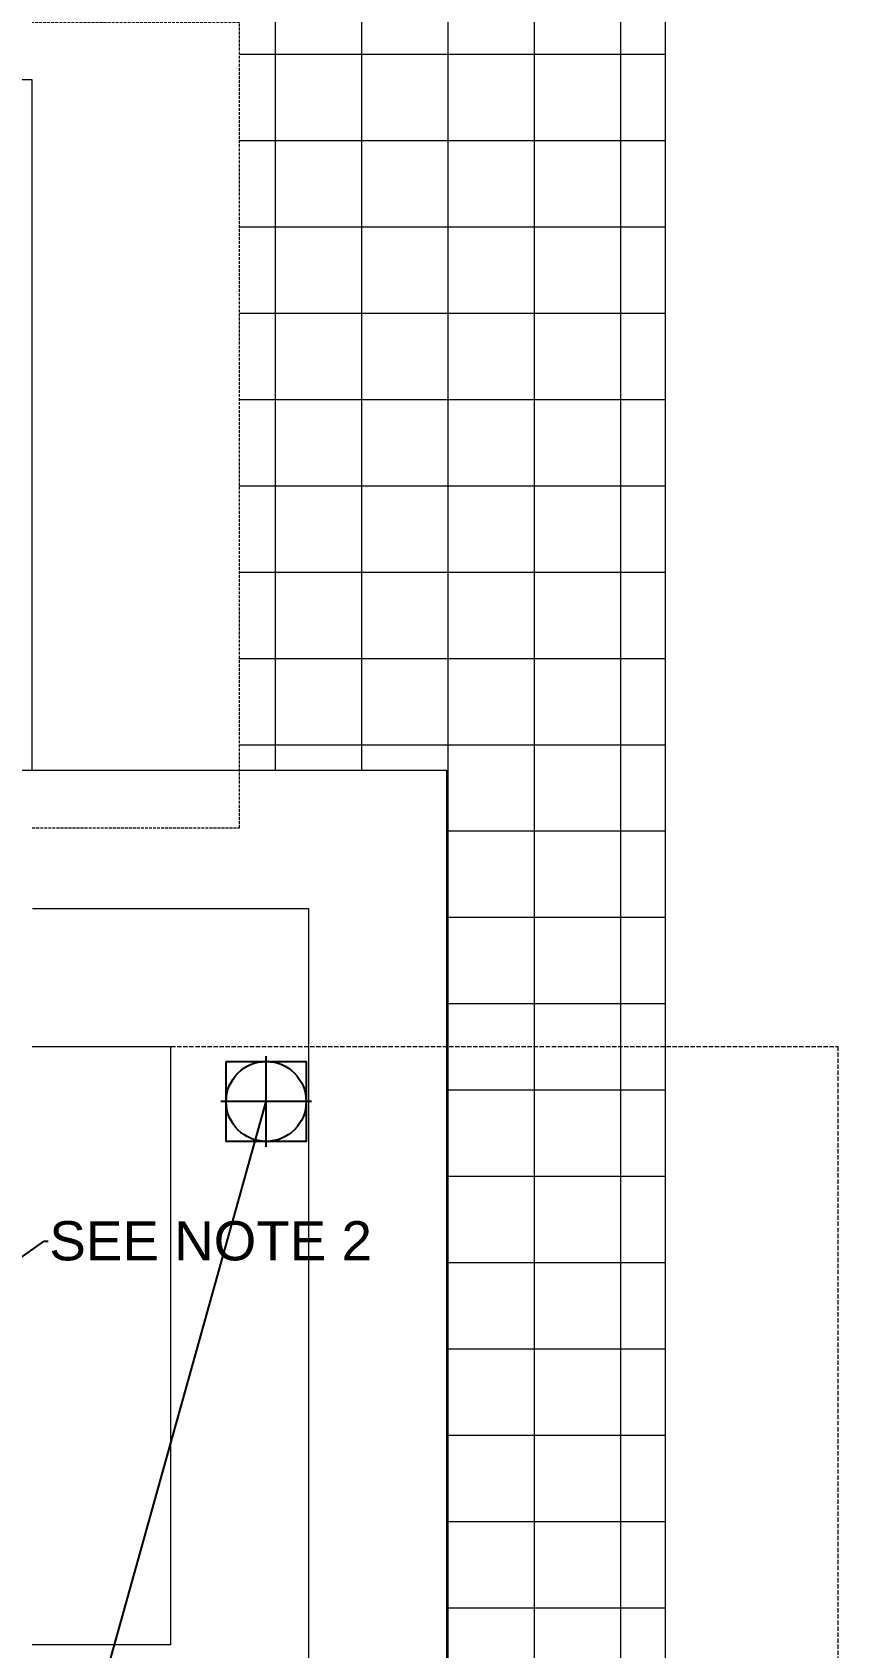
# Model space of a CAD drawing. Header units: inches. Extents: x 112 to 4169, y -2569 to 841.
# Drawn here: x 839.1 to 909.1, y 339.1 to 479.5 of the extents above; entities that cross this region are included whole.
import ezdxf
from ezdxf import colors
from ezdxf.entities.mleader import LeaderData, LeaderLine
from ezdxf.math import Vec2, Vec3

# ---------------------------------------------------------------- set-up
doc = ezdxf.new("R2010")
doc.units = ezdxf.units.IN
doc.header["$MEASUREMENT"] = 0
doc.linetypes.add('DASH', pattern=[0.35, 0.25, -0.1])
doc.layers.add('Cables', color=7, linetype='Continuous')
doc.layers.add('Lights', color=7, linetype='Continuous')
for name, color, linetype, lineweight in [('HACTH', 8, 'Continuous', 9), ('Porch', 90, 'Continuous', 15), ('railing', 232, 'Continuous', 15), ('Stair', 86, 'Continuous', 18), ('Sunshed', 5, 'Continuous', 15), ('WINDOW', 140, 'Continuous', 9)]:
    doc.layers.add(name, color=color, linetype=linetype, lineweight=lineweight)
doc.styles.get("Standard").update_dxf_attribs({"font": 'arial.ttf'})

msp = doc.modelspace()

# ---------------------------------------------------------------- hatches: boundary and pattern name
at = {"layer": 'HACTH', "ltscale": 10}
h = msp.add_hatch(dxfattribs=at)
h.set_pattern_fill('ANSI37', color=256, scale=60, angle=45, style=0)
h.set_pattern_definition([(90, (-138384.7415181562, -171144.9169840943), (-7.5, 1.332267629550188e-15), []), (180, (-138384.7415181562, -171144.9169840943), (-1.332267629550188e-15, -7.5), [])])
h.paths.add_polyline_path([(894.1265990030419, 650.3736983772017), (839.1163187760152, 650.3736983772308), (170.116318775957, 650.3736983772308), (170.1163187759861, 595.3634181502041), (230.1163187759861, 595.3634181502332), (242.1163187759861, 595.3634181502332), (349.116318775957, 595.3634181502332), (349.1163187759861, 631.3736983772308), (493.1163187759861, 631.3736983772308), (493.1163187760152, 595.3634181502332), (499.1163187760152, 595.3634181502332), (499.1163187760152, 613.3634181502623), (569.1163187760152, 613.3634181502332), (569.1163187760152, 595.3634181502332), (593.1163187760152, 595.3634181502332), (593.1163187760152, 613.3634181502623), (663.1163187760152, 613.3634181502623), (663.1163187760152, 595.3634181503205), (673.1163187760152, 595.3634181503205), (728.1163187759861, 595.3634181502041), (728.1163187759861, 613.3634181502332), (798.1163187759861, 613.3634181502623), (798.1163187759861, 595.3634181502332), (827.1163187760152, 595.3634181502623), (839.1163187760152, 595.3634181502332), (839.1163187760152, 583.3634181502332), (839.1163187760152, 576.3634181502914), (857.1163187760152, 576.3634181502623), (857.1163187760443, 506.3634181502623), (839.1163187760152, 506.3634181502623), (839.1163187760152, 480.3634181502332), (857.1163187760734, 480.3634181502041), (857.1163187760734, 415.363418150175), (875.1265990032165, 415.363418150175), (875.1265990032165, 315.3634181502332), (839.1163187759861, 315.3634181502332), (839.116318775957, 301.3634181502332), (839.1163187760734, 241.3634181501168), (894.126599003071, 241.3634181500877)])
h.paths.add_polyline_path([(230.1163187759861, 576.3736983772017), (230.1163187759861, 583.3634181502332), (230.1163187759861, 590.3634181502332), (170.1163187759861, 590.3634181502332), (170.1163187759861, 391.3634181502332), (230.116318775957, 391.3634181502332), (230.116318775957, 421.3736983771435), (212.116318775957, 421.3736983771435), (194.1060385489885, 421.3736983771144), (194.1060385489885, 523.3736983771144), (230.1163187759861, 523.3736983771144)], flags=17)

# ---------------------------------------------------------------- linework, layer by layer
at = {"layer": 'Cables', "color": 3}
msp.add_line((843.4520534252017, 329.2869976186745), (859.4458422844921, 386.5825624787578), dxfattribs=at)
at = {"layer": 'Lights', "color": 40}
for p, q in [((859.4458422844921, 382.6425322386938), (859.4458422844921, 390.5225927188219)), ((863.3858670110827, 386.5891538724449), (855.5058175579007, 386.5759710850705))]:
    msp.add_line(p, q, dxfattribs=at)
at = {"layer": 'Lights'}
msp.add_lwpolyline([(855.9696479184927, 390.0587568447572), (862.9220366504916, 390.0587568447572), (862.9220366504916, 383.1063681127584), (855.9696479184927, 383.1063681127584)], close=True, dxfattribs=at)
msp.add_circle((859.4458422844921, 386.5825624787578), 3.476194365999436, dxfattribs=at)
at = {"layer": 'Porch', "linetype": 'DASH', "ltscale": 1.5}
msp.add_lwpolyline([(839.1163187760443, 391.3634181502332), (909.1265990030128, 391.3634181502332), (909.1265990030419, 223.3634181500877), (839.1163187760152, 223.3634181502332)], dxfattribs=at)
at = {"layer": 'railing', "ltscale": 20}
msp.add_lwpolyline([(370.116318775957, 650.3736983772308), (170.116318775957, 650.3736983772308), (170.1163187759861, 595.3634181502332), (170.116318775957, 650.3736983772308), (839.1163187760152, 650.3736983772308), (894.1265990030419, 650.3736983772308), (894.126599003071, 241.3634181501168), (838.6163187760443, 241.3634181501168)], dxfattribs=at)
at = {"layer": 'Stair', "linetype": 'Continuous', "ltscale": 10}
for points in [[(839.1265990032165, 415.363418150175), (875.1265990032165, 415.363418150175), (875.1265990032165, 315.3634181502332), (839.1163187762189, 315.3634181502332)], [(839.1265990032165, 403.363418150175), (863.1265990032165, 403.363418150175), (863.1265990032165, 327.3634181502332), (839.1163187762189, 327.3634181502332)], [(839.1265990032165, 391.363418150175), (839.1265990032165, 391.363418150175), (851.1265990032165, 391.363418150175), (851.1265990032165, 339.3634181502332), (851.1265990032165, 339.3634181502332), (839.1163187762189, 339.3634181502332)]]:
    msp.add_lwpolyline(points, dxfattribs=at)
at = {"layer": 'Sunshed', "linetype": 'DASH'}
msp.add_lwpolyline([(839.1163187760443, 410.3634181502041), (857.1163187760734, 410.3634181502041), (857.1163187760734, 480.3634181502041), (839.1163187760443, 480.3634181502041)], dxfattribs=at)
at = {"layer": 'WINDOW', "ltscale": 10}
msp.add_lwpolyline([(839.1163187760443, 475.3634181502041), (834.1163187760734, 475.3634181502041), (834.1163187760734, 415.3634181502041), (839.1163187760443, 415.3634181502041)], close=True, dxfattribs=at)

# ---------------------------------------------------------------- leaders
ml = msp.add_multileader_mtext('Standard')
ml.set_content('SEE NOTE 2', color=256)
ml.set_leader_properties()
ml.build(insert=Vec2(0, 0))
ml.multileader.update_dxf_attribs({"dogleg_length": 0.36, "arrow_head_size": 1.5})
ctx = ml.context
ctx.base_point, ctx.char_height, ctx.arrow_head_size, ctx.landing_gap_size, ctx.plane_origin = Vec3(840.5065633926355, 374.4468657280704), 3.4083, 1.5, 0.09, Vec3(819.7460189971789, 359.9883850801889)
notes = []
notes.append((ctx, [(0, (1, 1, 0), (840.1465633926355, 374.4468657280704), (1, 0), 0.36, [(0, [(819.7460189971789, 359.9883850801889)], 0, [])])]))
ctx.mtext.insert, ctx.mtext.flow_direction = Vec3(840.5965633926353, 376.1800769490799), 5
for ctx, leaders in notes:
    for number, flags, end, landing, length, lines in leaders:
        leader = LeaderData()
        leader.index, (leader.has_last_leader_line, leader.has_dogleg_vector, leader.attachment_direction) = number, flags
        leader.last_leader_point, leader.dogleg_vector, leader.dogleg_length = Vec3(end), Vec3(landing), length
        for number, points, colour, breaks in lines:
            line = LeaderLine()
            line.index, line.vertices, line.color, line.breaks = number, Vec3.list(points), colors.encode_raw_color(colour), breaks
            leader.lines.append(line)
        ctx.leaders.append(leader)

doc.saveas('drawing.dxf')
